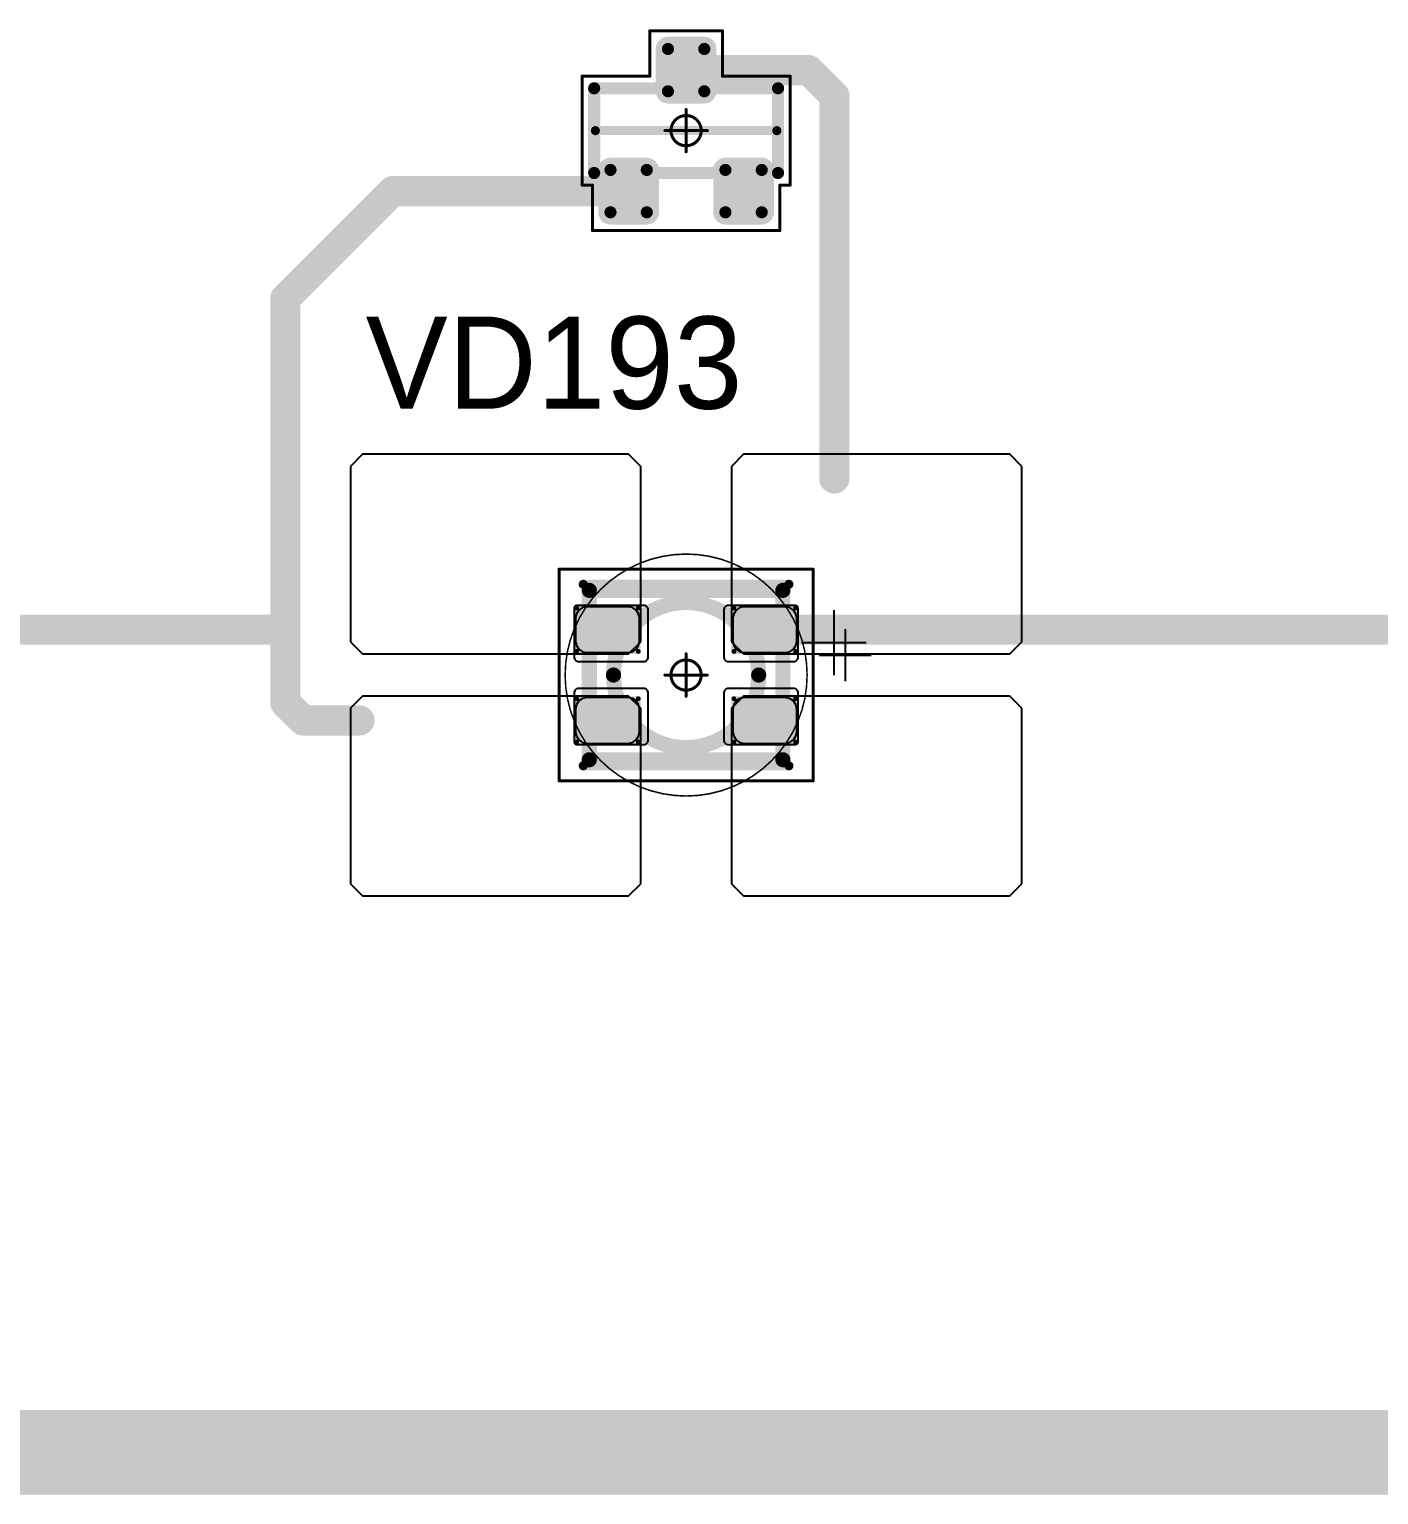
# Model space of a CAD drawing. Header units: millimetres. Extents: x 0 to 400, y 0 to 511.
# Drawn here: x 289.14 to 311.45, y 347.95 to 372.17 of the extents above; entities that cross this region are included whole.
import ezdxf

# ---------------------------------------------------------------- set-up
doc = ezdxf.new("R2010")
doc.units = ezdxf.units.MM
for name, color, linetype in [('Mechanical13', 56, 'Continuous'), ('Mechanical15', 56, 'Continuous'), ('Mechanical2', 216, 'Continuous'), ('TopLayer', 1, 'Continuous'), ('TopOverlay', 2, 'Continuous'), ('TopPaste', 8, 'Continuous'), ('TopSolder', 216, 'Continuous')]:
    doc.layers.add(name, color=color, linetype=linetype)

# ---------------------------------------------------------------- blocks, each defined once
blk = doc.blocks.new('SOT23_404')
at = {"layer": 'Mechanical13', "const_width": 0.2}
for points in [[(-0.7, 1.52), (0.7, 1.52)], [(-0.7, 1.52), (-0.7, -1.52)], [(0.7, 1.52), (0.7, -1.52)], [(-0.7, -1.52), (0.7, -1.52)]]:
    blk.add_lwpolyline(points, dxfattribs=at)
at = {"layer": 'Mechanical13', "const_width": 0.1}
for points in [[(-0.75, 1.52, 1), (-0.65, 1.52, 1)], [(-0.75, 1.52, 1), (-0.65, 1.52, 1)], [(0.65, 1.52, 1), (0.75, 1.52, 1)], [(0.65, 1.52, 1), (0.75, 1.52, 1)], [(-0.75, -1.52, 1), (-0.65, -1.52, 1)], [(-0.75, -1.52, 1), (-0.65, -1.52, 1)], [(0.65, -1.52, 1), (0.75, -1.52, 1)], [(0.65, -1.52, 1), (0.75, -1.52, 1)]]:
    blk.add_lwpolyline(points, format="xyb", close=True, dxfattribs=at)
at = {"layer": 'Mechanical15', "const_width": 0.05}
for points in [[(-0.9, 1.72), (-0.9, 1.55)], [(-0.9, 1.72), (0.9, 1.72)], [(0.9, 1.72), (0.9, 0.6)], [(-1.65, 1.55), (-1.65, -1.55)], [(-1.65, 1.55), (-0.9, 1.55)], [(0.9, 0.6), (1.65, 0.6)], [(1.65, 0.6), (1.65, -0.6)], [(0, 0.35), (0, -0.35)], [(-0.35, 0), (0.35, 0)], [(0.9, -0.6), (1.65, -0.6)], [(0.9, -0.6), (0.9, -1.72)], [(-1.65, -1.55), (-0.9, -1.55)], [(-0.9, -1.55), (-0.9, -1.72)], [(-0.9, -1.72), (0.9, -1.72)]]:
    blk.add_lwpolyline(points, dxfattribs=at)
at = {"layer": 'Mechanical15'}
for points, const_width in [([(-0.913, 1.72, 1), (-0.888, 1.72, 1)], 0.025), ([(-0.913, 1.72, 1), (-0.888, 1.72, 1)], 0.025), ([(0.887, 1.72, 1), (0.912, 1.72, 1)], 0.025), ([(0.887, 1.72, 1), (0.912, 1.72, 1)], 0.025), ([(-1.663, 1.55, 1), (-1.638, 1.55, 1)], 0.025), ([(-1.663, 1.55, 1), (-1.638, 1.55, 1)], 0.025), ([(-0.913, 1.55, 1), (-0.888, 1.55, 1)], 0.025), ([(-0.913, 1.55, 1), (-0.888, 1.55, 1)], 0.025), ([(0.887, 0.6, 1), (0.912, 0.6, 1)], 0.025), ([(0.887, 0.6, 1), (0.912, 0.6, 1)], 0.025), ([(1.637, 0.6, 1), (1.662, 0.6, 1)], 0.025), ([(1.637, 0.6, 1), (1.662, 0.6, 1)], 0.025), ([(0.25, 0, 1), (-0.25, 0, 1)], 0.05), ([(-0.013, 0.35, 1), (0.012, 0.35, 1)], 0.025), ([(-0.362, 0, 1), (-0.337, 0, 1)], 0.025), ([(-0.263, 0, 1), (-0.238, 0, 1)], 0.025), ([(0.237, 0, 1), (0.262, 0, 1)], 0.025), ([(0.337, 0, 1), (0.362, 0, 1)], 0.025), ([(-0.013, -0.35, 1), (0.012, -0.35, 1)], 0.025), ([(0.887, -0.6, 1), (0.912, -0.6, 1)], 0.025), ([(0.887, -0.6, 1), (0.912, -0.6, 1)], 0.025), ([(1.637, -0.6, 1), (1.662, -0.6, 1)], 0.025), ([(1.637, -0.6, 1), (1.662, -0.6, 1)], 0.025), ([(-1.663, -1.55, 1), (-1.638, -1.55, 1)], 0.025), ([(-1.663, -1.55, 1), (-1.638, -1.55, 1)], 0.025), ([(-0.913, -1.55, 1), (-0.888, -1.55, 1)], 0.025), ([(-0.913, -1.55, 1), (-0.888, -1.55, 1)], 0.025), ([(-0.913, -1.72, 1), (-0.888, -1.72, 1)], 0.025), ([(-0.913, -1.72, 1), (-0.888, -1.72, 1)], 0.025), ([(0.887, -1.72, 1), (0.912, -1.72, 1)], 0.025), ([(0.887, -1.72, 1), (0.912, -1.72, 1)], 0.025)]:
    blk.add_lwpolyline(points, format="xyb", close=True, dxfattribs=dict(at, const_width=const_width))
at = {"layer": 'TopLayer', "const_width": 0.1}
for points in [[(-1.4, 1.25, 1), (-1.3, 1.25, 1)], [(-0.7, 1.25, 1), (-0.6, 1.25, 1)], [(-1.4, 0.65, 1), (-1.3, 0.65, 1)], [(-0.7, 0.65, 1), (-0.6, 0.65, 1)], [(0.6, 0.3, 1), (0.7, 0.3, 1)], [(1.3, 0.3, 1), (1.4, 0.3, 1)], [(0.6, -0.3, 1), (0.7, -0.3, 1)], [(1.3, -0.3, 1), (1.4, -0.3, 1)], [(-1.4, -0.65, 1), (-1.3, -0.65, 1)], [(-0.7, -0.65, 1), (-0.6, -0.65, 1)], [(-1.4, -1.25, 1), (-1.3, -1.25, 1)], [(-0.7, -1.25, 1), (-0.6, -1.25, 1)]]:
    blk.add_lwpolyline(points, format="xyb", close=True, dxfattribs=at)
at = {"layer": 'TopLayer'}
for points in [[(-1.45, 1.25), (-1.45, 0.65), (-0.55, 1.25), (-0.55, 0.65)], [(-1.35, 1.35), (-1.35, 0.55), (-0.65, 1.35), (-0.65, 0.55)], [(0.55, 0.3), (0.55, -0.3), (1.45, 0.3), (1.45, -0.3)], [(0.65, 0.4), (0.65, -0.4), (1.35, 0.4), (1.35, -0.4)], [(-1.45, -0.65), (-1.45, -1.25), (-0.55, -0.65), (-0.55, -1.25)], [(-1.35, -0.55), (-1.35, -1.35), (-0.65, -0.55), (-0.65, -1.35)]]:
    blk.add_solid(points, dxfattribs=at)
at = {"layer": 'TopOverlay', "const_width": 0.15}
blk.add_lwpolyline([(0, 1.5), (0, -1.5)], dxfattribs=at)
at = {"layer": 'TopOverlay', "const_width": 0.075}
for points in [[(-0.038, 1.5, 1), (0.037, 1.5, 1)], [(-0.038, -1.5, 1), (0.037, -1.5, 1)]]:
    blk.add_lwpolyline(points, format="xyb", close=True, dxfattribs=at)
at = {"layer": 'TopPaste', "const_width": 0.075}
for points in [[(-1.388, 1.25, 1), (-1.313, 1.25, 1)], [(-0.688, 1.25, 1), (-0.613, 1.25, 1)], [(-1.388, 0.65, 1), (-1.313, 0.65, 1)], [(-0.688, 0.65, 1), (-0.613, 0.65, 1)], [(0.613, 0.3, 1), (0.687, 0.3, 1)], [(1.312, 0.3, 1), (1.387, 0.3, 1)], [(0.613, -0.3, 1), (0.687, -0.3, 1)], [(1.312, -0.3, 1), (1.387, -0.3, 1)], [(-1.388, -0.65, 1), (-1.313, -0.65, 1)], [(-0.688, -0.65, 1), (-0.613, -0.65, 1)], [(-1.388, -1.25, 1), (-1.313, -1.25, 1)], [(-0.688, -1.25, 1), (-0.613, -1.25, 1)]]:
    blk.add_lwpolyline(points, format="xyb", close=True, dxfattribs=at)
at = {"layer": 'TopPaste'}
for points in [[(-1.425, 1.25), (-1.425, 0.65), (-0.575, 1.25), (-0.575, 0.65)], [(-1.35, 1.325), (-1.35, 0.575), (-0.65, 1.325), (-0.65, 0.575)], [(0.575, 0.3), (0.575, -0.3), (1.425, 0.3), (1.425, -0.3)], [(0.65, 0.375), (0.65, -0.375), (1.35, 0.375), (1.35, -0.375)], [(-1.425, -0.65), (-1.425, -1.25), (-0.575, -0.65), (-0.575, -1.25)], [(-1.35, -0.575), (-1.35, -1.325), (-0.65, -0.575), (-0.65, -1.325)]]:
    blk.add_solid(points, dxfattribs=at)
at = {"layer": 'TopSolder', "const_width": 0.202}
for points in [[(-1.451, 1.25, 1), (-1.249, 1.25, 1)], [(-0.751, 1.25, 1), (-0.549, 1.25, 1)], [(-1.451, 0.65, 1), (-1.249, 0.65, 1)], [(-0.751, 0.65, 1), (-0.549, 0.65, 1)], [(0.549, 0.3, 1), (0.751, 0.3, 1)], [(1.249, 0.3, 1), (1.451, 0.3, 1)], [(0.549, -0.3, 1), (0.751, -0.3, 1)], [(1.249, -0.3, 1), (1.451, -0.3, 1)], [(-1.451, -0.65, 1), (-1.249, -0.65, 1)], [(-0.751, -0.65, 1), (-0.549, -0.65, 1)], [(-1.451, -1.25, 1), (-1.249, -1.25, 1)], [(-0.751, -1.25, 1), (-0.549, -1.25, 1)]]:
    blk.add_lwpolyline(points, format="xyb", close=True, dxfattribs=at)
at = {"layer": 'TopSolder'}
for points in [[(-1.552, 1.25), (-1.552, 0.65), (-0.448, 1.25), (-0.448, 0.65)], [(-1.35, 1.452), (-1.35, 0.448), (-0.65, 1.452), (-0.65, 0.448)], [(0.65, 0.502), (0.65, -0.502), (1.35, 0.502), (1.35, -0.502)], [(0.448, 0.3), (0.448, -0.3), (1.552, 0.3), (1.552, -0.3)], [(-1.35, -0.448), (-1.35, -1.452), (-0.65, -0.448), (-0.65, -1.452)], [(-1.552, -0.65), (-1.552, -1.25), (-0.448, -0.65), (-0.448, -1.25)]]:
    blk.add_solid(points, dxfattribs=at)
blk = doc.blocks.new('E65F_608')
at = {"layer": 'Mechanical13'}
for p, q in [((2.441, 1.071), (2.441, 0)), ((1.905, 0.536), (2.976, 0.536))]:
    blk.add_line(p, q, dxfattribs=at)
at = {"layer": 'Mechanical13', "const_width": 0.25}
for points in [[(-1.6, -1.4), (-1.6, 1.4)], [(-1.6, 1.4), (1.6, 1.4)], [(1.6, -1.4), (1.6, 1.4)], [(-1.6, -1.4), (1.6, -1.4)]]:
    blk.add_lwpolyline(points, dxfattribs=at)
at = {"layer": 'Mechanical13'}
for points, const_width in [([(-1.663, 1.4, 1), (-1.538, 1.4, 1)], 0.125), ([(-1.663, 1.4, 1), (-1.538, 1.4, 1)], 0.125), ([(1.537, 1.4, 1), (1.662, 1.4, 1)], 0.125), ([(1.537, 1.4, 1), (1.662, 1.4, 1)], 0.125), ([(1.2, 0, 1), (-1.2, 0, 1)], 0.25), ([(-1.263, 0, 1), (-1.138, 0, 1)], 0.125), ([(1.137, 0, 1), (1.262, 0, 1)], 0.125), ([(-1.663, -1.4, 1), (-1.538, -1.4, 1)], 0.125), ([(-1.663, -1.4, 1), (-1.538, -1.4, 1)], 0.125), ([(1.537, -1.4, 1), (1.662, -1.4, 1)], 0.125), ([(1.537, -1.4, 1), (1.662, -1.4, 1)], 0.125)]:
    blk.add_lwpolyline(points, format="xyb", close=True, dxfattribs=dict(at, const_width=const_width))
at = {"layer": 'Mechanical15', "const_width": 0.05}
for points in [[(-2.1, 1.75), (2.1, 1.75)], [(-2.1, -1.75), (-2.1, 1.75)], [(2.1, -1.75), (2.1, 1.75)], [(0, 0.35), (0, -0.35)], [(0, 0.35), (0, -0.35)], [(-0.35, 0), (0.35, 0)], [(-0.35, 0), (0.35, 0)], [(-2.1, -1.75), (2.1, -1.75)]]:
    blk.add_lwpolyline(points, dxfattribs=at)
at = {"layer": 'Mechanical15'}
for points, const_width in [([(-2.113, 1.75, 1), (-2.088, 1.75, 1)], 0.025), ([(-2.113, 1.75, 1), (-2.088, 1.75, 1)], 0.025), ([(2.087, 1.75, 1), (2.112, 1.75, 1)], 0.025), ([(2.087, 1.75, 1), (2.112, 1.75, 1)], 0.025), ([(0.25, 0, 1), (-0.25, 0, 1)], 0.05), ([(0.25, 0, 1), (-0.25, 0, 1)], 0.05), ([(-0.013, 0.35, 1), (0.012, 0.35, 1)], 0.025), ([(-0.013, 0.35, 1), (0.012, 0.35, 1)], 0.025), ([(-0.363, 0, 1), (-0.338, 0, 1)], 0.025), ([(-0.363, 0, 1), (-0.338, 0, 1)], 0.025), ([(-0.263, 0, 1), (-0.238, 0, 1)], 0.025), ([(-0.263, 0, 1), (-0.238, 0, 1)], 0.025), ([(0.237, 0, 1), (0.262, 0, 1)], 0.025), ([(0.237, 0, 1), (0.262, 0, 1)], 0.025), ([(0.337, 0, 1), (0.362, 0, 1)], 0.025), ([(0.337, 0, 1), (0.362, 0, 1)], 0.025), ([(-0.013, -0.35, 1), (0.012, -0.35, 1)], 0.025), ([(-0.013, -0.35, 1), (0.012, -0.35, 1)], 0.025), ([(-2.113, -1.75, 1), (-2.088, -1.75, 1)], 0.025), ([(-2.113, -1.75, 1), (-2.088, -1.75, 1)], 0.025), ([(2.087, -1.75, 1), (2.112, -1.75, 1)], 0.025), ([(2.087, -1.75, 1), (2.112, -1.75, 1)], 0.025)]:
    blk.add_lwpolyline(points, format="xyb", close=True, dxfattribs=dict(at, const_width=const_width))
at = {"layer": 'TopLayer'}
for p, q in [((-5.35, 3.65), (-5.55, 3.45)), ((-0.95, 3.65), (-5.35, 3.65)), ((-5.35, 3.65), (-5.35, 3.65)), ((-0.75, 3.45), (-0.95, 3.65)), ((0.95, 3.65), (0.75, 3.45)), ((5.35, 3.65), (0.95, 3.65)), ((0.95, 3.65), (0.95, 3.65)), ((5.55, 3.45), (5.35, 3.65)), ((-5.55, 3.45), (-5.55, 3.45)), ((-5.55, 3.45), (-5.55, 0.55)), ((-0.75, 0.55), (-0.75, 3.45)), ((0.75, 3.45), (0.75, 3.45)), ((0.75, 3.45), (0.75, 0.55)), ((5.55, 0.55), (5.55, 3.45)), ((-5.55, 0.55), (-5.35, 0.35)), ((-0.95, 0.35), (-0.75, 0.55)), ((0.75, 0.55), (0.95, 0.35)), ((5.35, 0.35), (5.55, 0.55)), ((-5.35, 0.35), (-0.95, 0.35)), ((0.95, 0.35), (5.35, 0.35)), ((-5.35, -0.35), (-5.55, -0.55)), ((-0.95, -0.35), (-5.35, -0.35)), ((-5.35, -0.35), (-5.35, -0.35)), ((-0.75, -0.55), (-0.95, -0.35)), ((0.95, -0.35), (0.75, -0.55)), ((5.35, -0.35), (0.95, -0.35)), ((0.95, -0.35), (0.95, -0.35)), ((5.55, -0.55), (5.35, -0.35)), ((-5.55, -0.55), (-5.55, -0.55)), ((-5.55, -0.55), (-5.55, -3.45)), ((-0.75, -3.45), (-0.75, -0.55)), ((0.75, -0.55), (0.75, -0.55)), ((0.75, -0.55), (0.75, -3.45)), ((5.55, -3.45), (5.55, -0.55)), ((-5.55, -3.45), (-5.35, -3.65)), ((-0.95, -3.65), (-0.75, -3.45)), ((0.75, -3.45), (0.95, -3.65)), ((5.35, -3.65), (5.55, -3.45)), ((-5.35, -3.65), (-0.95, -3.65)), ((0.95, -3.65), (5.35, -3.65))]:
    blk.add_line(p, q, dxfattribs=at)
at = {"layer": 'TopLayer', "const_width": 0.04}
for points in [[(-1.83, 1.11, 1), (-1.79, 1.11, 1)], [(-0.81, 1.11, 1), (-0.77, 1.11, 1)], [(0.77, 1.11, 1), (0.81, 1.11, 1)], [(1.79, 1.11, 1), (1.83, 1.11, 1)], [(-1.83, 0.39, 1), (-1.79, 0.39, 1)], [(-0.81, 0.39, 1), (-0.77, 0.39, 1)], [(0.77, 0.39, 1), (0.81, 0.39, 1)], [(1.79, 0.39, 1), (1.83, 0.39, 1)], [(-1.83, -0.39, 1), (-1.79, -0.39, 1)], [(-0.81, -0.39, 1), (-0.77, -0.39, 1)], [(0.77, -0.39, 1), (0.81, -0.39, 1)], [(1.79, -0.39, 1), (1.83, -0.39, 1)], [(-1.83, -1.11, 1), (-1.79, -1.11, 1)], [(-0.81, -1.11, 1), (-0.77, -1.11, 1)], [(0.77, -1.11, 1), (0.81, -1.11, 1)], [(1.79, -1.11, 1), (1.83, -1.11, 1)]]:
    blk.add_lwpolyline(points, format="xyb", close=True, dxfattribs=at)
at = {"layer": 'TopLayer'}
for points in [[(-1.85, 1.11), (-1.85, 0.39), (-0.75, 1.11), (-0.75, 0.39)], [(-1.81, 1.15), (-1.81, 0.35), (-0.79, 1.15), (-0.79, 0.35)], [(0.75, 1.11), (0.75, 0.39), (1.85, 1.11), (1.85, 0.39)], [(0.79, 1.15), (0.79, 0.35), (1.81, 1.15), (1.81, 0.35)], [(-1.85, -0.39), (-1.85, -1.11), (-0.75, -0.39), (-0.75, -1.11)], [(-1.81, -0.35), (-1.81, -1.15), (-0.79, -0.35), (-0.79, -1.15)], [(0.75, -0.39), (0.75, -1.11), (1.85, -0.39), (1.85, -1.11)], [(0.79, -0.35), (0.79, -1.15), (1.81, -0.35), (1.81, -1.15)]]:
    blk.add_solid(points, dxfattribs=at)
at = {"layer": 'TopOverlay'}
for p, q in [((2.628, 0.757), (2.628, -0.1)), ((2.2, 0.328), (3.057, 0.328))]:
    blk.add_line(p, q, dxfattribs=at)
at = {"layer": 'TopOverlay', "const_width": 0.15}
for points in [[(-1.7, 1.5), (1.7, 1.5)], [(-1.7, -1.5), (1.7, -1.5)]]:
    blk.add_lwpolyline(points, dxfattribs=at)
at = {"layer": 'TopOverlay', "const_width": 0.075}
for points in [[(-1.738, 1.5, 1), (-1.663, 1.5, 1)], [(1.662, 1.5, 1), (1.737, 1.5, 1)], [(-1.738, -1.5, 1), (-1.663, -1.5, 1)], [(1.662, -1.5, 1), (1.737, -1.5, 1)]]:
    blk.add_lwpolyline(points, format="xyb", close=True, dxfattribs=at)
at = {"layer": 'TopPaste'}
for p, q in [((-1.814, 1.011), (-1.829, 0.938)), ((-1.773, 1.073), (-1.814, 1.011)), ((-1.711, 1.114), (-1.773, 1.073)), ((-1.638, 1.129), (-1.711, 1.114)), ((-0.963, 1.129), (-1.638, 1.129)), ((-0.889, 1.114), (-0.963, 1.129)), ((-0.827, 1.073), (-0.889, 1.114)), ((-0.786, 1.011), (-0.827, 1.073)), ((-0.771, 0.938), (-0.786, 1.011)), ((0.786, 1.011), (0.771, 0.938)), ((0.827, 1.073), (0.786, 1.011)), ((0.889, 1.114), (0.827, 1.073)), ((0.962, 1.129), (0.889, 1.114)), ((1.637, 1.129), (0.962, 1.129)), ((1.711, 1.114), (1.637, 1.129)), ((1.773, 1.073), (1.711, 1.114)), ((1.814, 1.011), (1.773, 1.073)), ((1.829, 0.938), (1.814, 1.011)), ((-1.829, 0.938), (-1.829, 0.562)), ((-0.771, 0.562), (-0.771, 0.938)), ((0.771, 0.938), (0.771, 0.562)), ((1.829, 0.562), (1.829, 0.938)), ((-1.829, 0.562), (-1.814, 0.489)), ((-1.814, 0.489), (-1.773, 0.427)), ((-0.827, 0.427), (-0.786, 0.489)), ((-0.786, 0.489), (-0.771, 0.562)), ((0.771, 0.562), (0.786, 0.489)), ((0.786, 0.489), (0.827, 0.427)), ((1.773, 0.427), (1.814, 0.489)), ((1.814, 0.489), (1.829, 0.562)), ((-1.773, 0.427), (-1.711, 0.386)), ((-1.711, 0.386), (-1.638, 0.371)), ((-1.638, 0.371), (-0.963, 0.371)), ((-0.963, 0.371), (-0.889, 0.386)), ((-0.889, 0.386), (-0.827, 0.427)), ((0.827, 0.427), (0.889, 0.386)), ((0.889, 0.386), (0.962, 0.371)), ((0.962, 0.371), (1.637, 0.371)), ((1.637, 0.371), (1.711, 0.386)), ((1.711, 0.386), (1.773, 0.427)), ((-1.773, -0.427), (-1.814, -0.489)), ((-1.711, -0.386), (-1.773, -0.427)), ((-1.638, -0.371), (-1.711, -0.386)), ((-0.963, -0.371), (-1.638, -0.371)), ((-0.889, -0.386), (-0.963, -0.371)), ((-0.827, -0.427), (-0.889, -0.386)), ((-0.786, -0.489), (-0.827, -0.427)), ((0.827, -0.427), (0.786, -0.489)), ((0.889, -0.386), (0.827, -0.427)), ((0.962, -0.371), (0.889, -0.386)), ((1.637, -0.371), (0.962, -0.371)), ((1.711, -0.386), (1.637, -0.371)), ((1.773, -0.427), (1.711, -0.386)), ((1.814, -0.489), (1.773, -0.427)), ((-1.814, -0.489), (-1.829, -0.563)), ((-1.829, -0.563), (-1.829, -0.938)), ((-0.771, -0.563), (-0.786, -0.489)), ((-0.771, -0.938), (-0.771, -0.563)), ((0.786, -0.489), (0.771, -0.563)), ((0.771, -0.563), (0.771, -0.938)), ((1.829, -0.563), (1.814, -0.489)), ((1.829, -0.938), (1.829, -0.563)), ((-1.829, -0.938), (-1.814, -1.011)), ((-0.786, -1.011), (-0.771, -0.938)), ((0.771, -0.938), (0.786, -1.011)), ((1.814, -1.011), (1.829, -0.938)), ((-1.814, -1.011), (-1.773, -1.073)), ((-1.773, -1.073), (-1.711, -1.114)), ((-1.711, -1.114), (-1.638, -1.129)), ((-1.638, -1.129), (-0.963, -1.129)), ((-0.963, -1.129), (-0.889, -1.114)), ((-0.889, -1.114), (-0.827, -1.073)), ((-0.827, -1.073), (-0.786, -1.011)), ((0.786, -1.011), (0.827, -1.073)), ((0.827, -1.073), (0.889, -1.114)), ((0.889, -1.114), (0.962, -1.129)), ((0.962, -1.129), (1.637, -1.129)), ((1.637, -1.129), (1.711, -1.114)), ((1.711, -1.114), (1.773, -1.073)), ((1.773, -1.073), (1.814, -1.011))]:
    blk.add_line(p, q, dxfattribs=at)
at = {"layer": 'TopSolder'}
for p, q in [((-1.842, 1.129), (-1.85, 1.111)), ((-1.85, 1.111), (-1.85, 1.101)), ((-1.85, 1.101), (-1.85, 1.101)), ((-1.85, 1.101), (-1.85, 0.301)), ((-1.828, 1.143), (-1.842, 1.129)), ((-1.81, 1.151), (-1.828, 1.143)), ((-1.8, 1.151), (-1.81, 1.151)), ((-0.7, 1.151), (-1.8, 1.151)), ((-0.685, 1.151), (-0.7, 1.151)), ((-0.7, 1.151), (-0.7, 1.151)), ((-0.658, 1.139), (-0.685, 1.151)), ((-0.636, 1.118), (-0.658, 1.139)), ((-0.625, 1.09), (-0.636, 1.118)), ((-0.625, 1.076), (-0.625, 1.09)), ((-0.625, 0.301), (-0.625, 1.076)), ((0.636, 1.118), (0.625, 1.09)), ((0.625, 1.09), (0.625, 1.076)), ((0.625, 1.076), (0.625, 1.076)), ((0.625, 1.076), (0.625, 0.301)), ((0.657, 1.139), (0.636, 1.118)), ((0.685, 1.151), (0.657, 1.139)), ((0.7, 1.151), (0.685, 1.151)), ((1.8, 1.151), (0.7, 1.151)), ((1.81, 1.151), (1.8, 1.151)), ((1.8, 1.151), (1.8, 1.151)), ((1.828, 1.143), (1.81, 1.151)), ((1.842, 1.129), (1.828, 1.143)), ((1.85, 1.111), (1.842, 1.129)), ((1.85, 1.101), (1.85, 1.111)), ((1.85, 0.301), (1.85, 1.101)), ((-1.85, 0.301), (-1.85, 0.286)), ((-1.85, 0.286), (-1.839, 0.258)), ((-1.839, 0.258), (-1.818, 0.237)), ((-0.658, 0.237), (-0.636, 0.258)), ((-0.636, 0.258), (-0.625, 0.286)), ((-0.625, 0.286), (-0.625, 0.301)), ((-0.625, 0.301), (-0.625, 0.301)), ((0.625, 0.301), (0.625, 0.286)), ((0.625, 0.286), (0.636, 0.258)), ((0.636, 0.258), (0.657, 0.237)), ((1.817, 0.237), (1.839, 0.258)), ((1.839, 0.258), (1.85, 0.286)), ((1.85, 0.286), (1.85, 0.301)), ((1.85, 0.301), (1.85, 0.301)), ((-1.818, 0.237), (-1.79, 0.226)), ((-1.79, 0.226), (-1.775, 0.226)), ((-1.775, 0.226), (-1.775, 0.226)), ((-1.775, 0.226), (-0.7, 0.226)), ((-0.7, 0.226), (-0.685, 0.226)), ((-0.685, 0.226), (-0.658, 0.237)), ((0.657, 0.237), (0.685, 0.226)), ((0.685, 0.226), (0.7, 0.226)), ((0.7, 0.226), (0.7, 0.226)), ((0.7, 0.226), (1.775, 0.226)), ((1.775, 0.226), (1.79, 0.226)), ((1.79, 0.226), (1.817, 0.237)), ((-1.818, -0.236), (-1.839, -0.257)), ((-1.79, -0.224), (-1.818, -0.236)), ((-1.775, -0.224), (-1.79, -0.224)), ((-0.7, -0.224), (-1.775, -0.224)), ((-0.685, -0.224), (-0.7, -0.224)), ((-0.7, -0.224), (-0.7, -0.224)), ((-0.658, -0.236), (-0.685, -0.224)), ((-0.636, -0.257), (-0.658, -0.236)), ((0.657, -0.236), (0.636, -0.257)), ((0.685, -0.224), (0.657, -0.236)), ((0.7, -0.224), (0.685, -0.224)), ((1.775, -0.224), (0.7, -0.224)), ((1.79, -0.224), (1.775, -0.224)), ((1.775, -0.224), (1.775, -0.224)), ((1.817, -0.236), (1.79, -0.224)), ((1.839, -0.257), (1.817, -0.236)), ((-1.839, -0.257), (-1.85, -0.285)), ((-1.85, -0.285), (-1.85, -0.299)), ((-1.85, -0.299), (-1.85, -0.299)), ((-1.85, -0.299), (-1.85, -1.099)), ((-0.625, -0.285), (-0.636, -0.257)), ((-0.625, -0.299), (-0.625, -0.285)), ((-0.625, -1.074), (-0.625, -0.299)), ((0.636, -0.257), (0.625, -0.285)), ((0.625, -0.285), (0.625, -0.299)), ((0.625, -0.299), (0.625, -0.299)), ((0.625, -0.299), (0.625, -1.074)), ((1.85, -0.285), (1.839, -0.257)), ((1.85, -0.299), (1.85, -0.285)), ((1.85, -1.099), (1.85, -0.299)), ((-1.85, -1.099), (-1.85, -1.109)), ((-1.85, -1.109), (-1.842, -1.128)), ((-1.842, -1.128), (-1.828, -1.142)), ((-1.828, -1.142), (-1.81, -1.149)), ((-1.81, -1.149), (-1.8, -1.149)), ((-1.8, -1.149), (-0.7, -1.149)), ((-1.8, -1.149), (-1.8, -1.149)), ((-0.7, -1.149), (-0.685, -1.149)), ((-0.685, -1.149), (-0.658, -1.138)), ((-0.658, -1.138), (-0.636, -1.117)), ((-0.636, -1.117), (-0.625, -1.089)), ((-0.625, -1.089), (-0.625, -1.074)), ((-0.625, -1.074), (-0.625, -1.074)), ((0.625, -1.074), (0.625, -1.089)), ((0.625, -1.089), (0.636, -1.117)), ((0.636, -1.117), (0.657, -1.138)), ((0.657, -1.138), (0.685, -1.149)), ((0.685, -1.149), (0.7, -1.149)), ((0.7, -1.149), (1.8, -1.149)), ((0.7, -1.149), (0.7, -1.149)), ((1.8, -1.149), (1.81, -1.149)), ((1.81, -1.149), (1.828, -1.142)), ((1.828, -1.142), (1.842, -1.128)), ((1.842, -1.128), (1.85, -1.109)), ((1.85, -1.109), (1.85, -1.099)), ((1.85, -1.099), (1.85, -1.099))]:
    blk.add_line(p, q, dxfattribs=at)

msp = doc.modelspace()

# ---------------------------------------------------------------- linework, layer by layer
at = {"layer": 'Mechanical2'}
for points, const_width in [([(302, 361.5, 1), (298, 361.5, 1)], 0.0254), ([(300, 363.5, 1), (300, 363.5, 1)], 0.0005), ([(297.994, 361.5, 1), (298.006, 361.5, 1)], 0.0127), ([(298, 361.5, 1), (298, 361.5, 1)], 0.0005), ([(301.994, 361.5, 1), (302.006, 361.5, 1)], 0.0127), ([(302, 361.5, 1), (302, 361.5, 1)], 0.0005), ([(300, 359.5, 1), (300, 359.5, 1)], 0.0005)]:
    msp.add_lwpolyline(points, format="xyb", close=True, dxfattribs=dict(at, const_width=const_width))
at = {"layer": 'Mechanical2', "const_width": 0.001}
for points in [[(300, 359.5), (300, 363.5)], [(298, 361.5), (302, 361.5)]]:
    msp.add_lwpolyline(points, dxfattribs=at)
at = {"layer": 'TopLayer'}
for points, const_width in [([(300, 371.5), (302.025, 371.5)], 0.5), ([(302.025, 371.5), (302.45, 371.075)], 0.5), ([(302.45, 364.75), (302.45, 371.075)], 0.5), ([(293.375, 367.725), (295.15, 369.5)], 0.5), ([(295.15, 369.5), (299.05, 369.5)], 0.5), ([(293.375, 361.043), (293.375, 367.725)], 0.5), ([(281.3, 362.25), (293.375, 362.25)], 0.5), ([(301.3, 362.25), (313.375, 362.25)], 0.5), ([(293.375, 361.043), (293.668, 360.75)], 0.5), ([(293.668, 360.75), (294.6, 360.75)], 0.5), ([(272.15, 348.65), (314.5, 348.65)], 1.4)]:
    msp.add_lwpolyline(points, dxfattribs=dict(at, const_width=const_width))
at = {"layer": 'TopLayer', "const_width": 0.25}
for points in [[(299.875, 371.5, 1), (300.125, 371.5, 1)], [(301.9, 371.5, 1), (302.15, 371.5, 1)], [(301.9, 371.5, 1), (302.15, 371.5, 1)], [(302.325, 371.075, 1), (302.575, 371.075, 1)], [(302.325, 371.075, 1), (302.575, 371.075, 1)], [(295.025, 369.5, 1), (295.275, 369.5, 1)], [(295.025, 369.5, 1), (295.275, 369.5, 1)], [(298.925, 369.5, 1), (299.175, 369.5, 1)], [(293.25, 367.725, 1), (293.5, 367.725, 1)], [(293.25, 367.725, 1), (293.5, 367.725, 1)], [(302.325, 364.75, 1), (302.575, 364.75, 1)], [(293.25, 362.25, 1), (293.5, 362.25, 1)], [(301.175, 362.25, 1), (301.425, 362.25, 1)], [(293.25, 361.043, 1), (293.5, 361.043, 1)], [(293.25, 361.043, 1), (293.5, 361.043, 1)], [(293.543, 360.75, 1), (293.793, 360.75, 1)], [(293.543, 360.75, 1), (293.793, 360.75, 1)], [(294.475, 360.75, 1), (294.725, 360.75, 1)]]:
    msp.add_lwpolyline(points, format="xyb", close=True, dxfattribs=at)

# ---------------------------------------------------------------- block references
for name, p, rotation in [('SOT23_404', (300, 370.5), 90), ('E65F_608', (300, 361.5), 360)]:
    msp.add_blockref(name, p, dxfattribs=dict(rotation=rotation))

# ---------------------------------------------------------------- texts
at = {"layer": 'TopOverlay'}
msp.add_text('VD193', height=1.524, dxfattribs=at).set_placement((294.701, 365.903))

doc.saveas('drawing.dxf')
